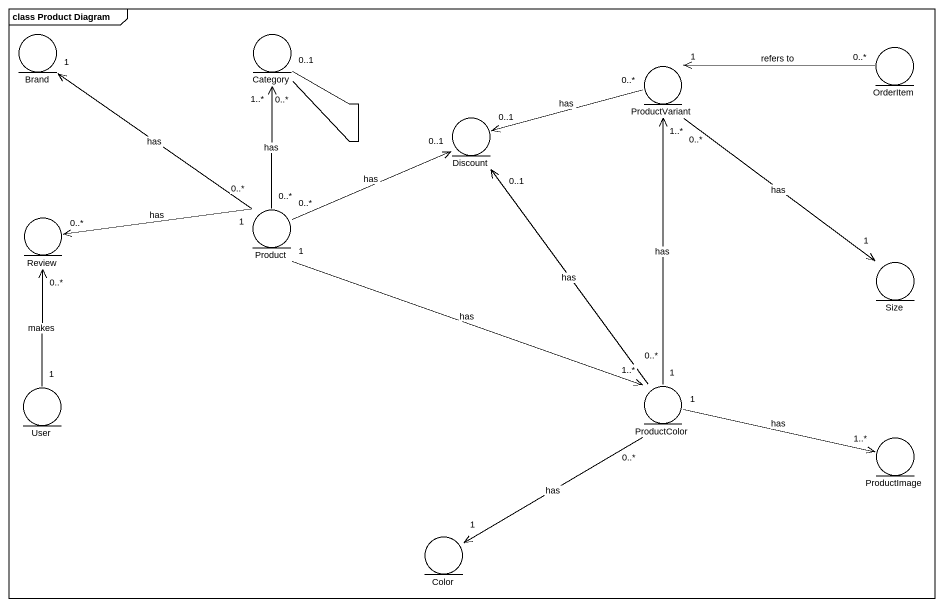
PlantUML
@startuml
mainframe class Product Diagram
entity Brand
entity Category
entity OrderItem
entity ProductVariant
entity Discount
entity Product
entity Review
entity Size
entity User
entity ProductColor
entity ProductImage
entity Color
Brand "1" <-- "0..*" Product : has
Category "0..*" -- "0..1" Category
OrderItem "0..*" -left-> "1" ProductVariant : refers to
ProductVariant "0..*" -left-> "0..1" Discount : has
ProductVariant "0..*" -right-> "1" Size : has
Discount "0..1" <-- "0..*" Product : has
Product "0..*" -up-> "1..*" Category : has
Product "1" -left-> "0..*" Review : has
Product "1" -right-> "1..*" ProductColor : has
User "1" -up-> "0..*" Review : makes
ProductColor "1" -up-> "1..*" ProductVariant : has
ProductColor "0..*" -up-> "0..1" Discount : has
ProductColor "1" -right-> "1..*" ProductImage : has
ProductColor "0..*" -left-> "1" Color : has
@enduml
